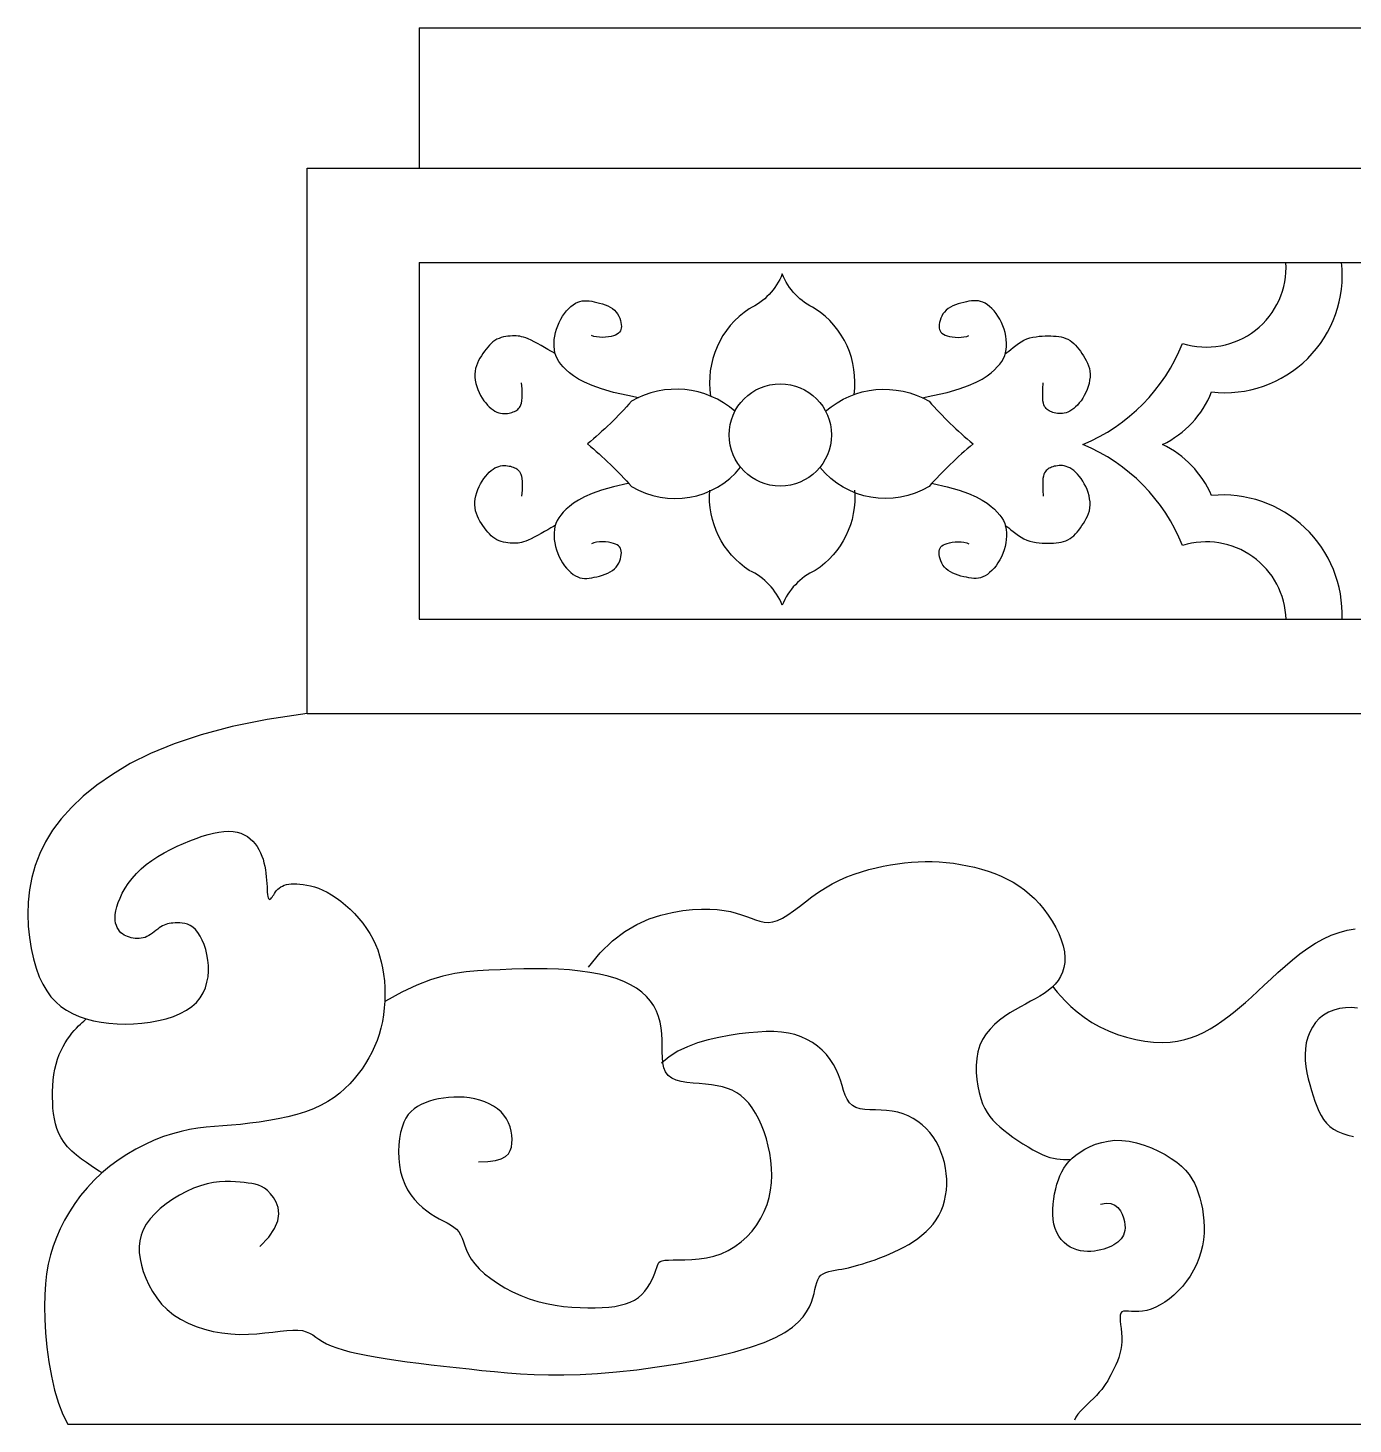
# Model space of a CAD drawing. Extents: x 1546 to 2300, y 2585 to 3453.
# Drawn here: x 1546 to 1722.9, y 2585 to 2771.3 of the extents above; entities that cross this region are included whole.
import ezdxf

# ---------------------------------------------------------------- set-up
doc = ezdxf.new("R2010")
doc.units = 0
doc.header["$LTSCALE"] = 100
doc.header["$MEASUREMENT"] = 0
doc.layers.add('4', color=4, linetype='CONTINUOUS')
doc.layers.add('7', color=7, linetype='CONTINUOUS')

msp = doc.modelspace()

# ---------------------------------------------------------------- linework, layer by layer
at = {"layer": '4'}
for p, q in [((1598.22, 2771.31), (2248.08, 2771.31)), ((1598.22, 2771.31), (1598.22, 2752.57)), ((1583.27, 2752.57), (2263.03, 2752.57)), ((1583.27, 2679.8), (1583.27, 2752.57)), ((1598.22, 2739.99), (2248.08, 2739.99)), ((1598.22, 2739.99), (1598.22, 2692.38)), ((1598.22, 2692.38), (2248.08, 2692.38)), ((1583.27, 2679.8), (2263.03, 2679.8)), ((1551.33, 2584.98), (2294.97, 2584.98))]:
    msp.add_line(p, q, dxfattribs=at)
for points in [[(1583.27, 2679.8), (1577.95, 2679.01), (1573.25, 2678.06), (1569.12, 2676.98), (1565.51, 2675.78), (1562.37, 2674.49), (1559.63, 2673.12), (1557.26, 2671.69), (1555.18, 2670.24), (1553.37, 2668.76), (1551.79, 2667.27), (1550.43, 2665.76), (1549.28, 2664.23), (1548.33, 2662.69), (1547.56, 2661.12), (1546.96, 2659.53), (1546.51, 2657.92), (1546.21, 2656.29), (1546.03, 2654.65), (1545.98, 2653.02), (1546.03, 2651.43), (1546.18, 2649.9), (1546.42, 2648.44), (1546.72, 2647.07), (1547.09, 2645.81), (1547.5, 2644.68), (1547.97, 2643.67), (1548.49, 2642.78), (1549.06, 2642), (1549.7, 2641.31), (1550.38, 2640.72), (1551.13, 2640.2), (1551.94, 2639.76), (1552.82, 2639.38), (1553.75, 2639.06), (1554.73, 2638.8), (1555.75, 2638.61), (1556.8, 2638.47), (1557.88, 2638.39), (1558.98, 2638.37), (1560.1, 2638.4), (1561.21, 2638.48), (1562.32, 2638.62), (1563.4, 2638.82), (1564.44, 2639.08), (1565.42, 2639.39), (1566.33, 2639.76), (1567.16, 2640.2), (1567.88, 2640.69), (1568.49, 2641.25), (1568.99, 2641.87), (1569.38, 2642.53), (1569.68, 2643.22), (1569.89, 2643.94), (1570.03, 2644.68), (1570.08, 2645.43), (1570.08, 2646.18), (1570.01, 2646.91), (1569.89, 2647.63), (1569.72, 2648.32), (1569.51, 2648.97), (1569.26, 2649.57), (1568.98, 2650.11), (1568.68, 2650.58), (1568.35, 2650.98), (1568.01, 2651.29), (1567.66, 2651.52), (1567.31, 2651.68), (1566.95, 2651.79), (1566.6, 2651.85), (1566.26, 2651.88), (1565.94, 2651.88), (1565.63, 2651.86), (1565.35, 2651.84), (1565.09, 2651.81), (1564.85, 2651.77), (1564.62, 2651.72), (1564.39, 2651.65), (1564.18, 2651.57), (1563.97, 2651.47), (1563.75, 2651.34), (1563.53, 2651.19), (1563.31, 2651.03), (1563.08, 2650.85), (1562.85, 2650.67), (1562.61, 2650.49), (1562.37, 2650.32), (1562.12, 2650.17), (1561.87, 2650.04), (1561.62, 2649.93), (1561.35, 2649.86), (1561.09, 2649.81), (1560.83, 2649.78), (1560.56, 2649.78), (1560.3, 2649.8), (1560.04, 2649.83), (1559.78, 2649.88), (1559.53, 2649.95), (1559.28, 2650.03), (1559.05, 2650.13), (1558.82, 2650.25), (1558.61, 2650.4), (1558.41, 2650.56), (1558.22, 2650.76), (1558.06, 2650.98), (1557.91, 2651.23), (1557.79, 2651.51), (1557.7, 2651.82), (1557.64, 2652.18), (1557.62, 2652.57), (1557.65, 2653), (1557.72, 2653.48), (1557.85, 2654), (1558.04, 2654.58), (1558.28, 2655.18), (1558.59, 2655.82), (1558.96, 2656.48), (1559.39, 2657.14), (1559.89, 2657.8), (1560.46, 2658.45), (1561.09, 2659.07), (1561.79, 2659.66), (1562.54, 2660.21), (1563.34, 2660.73), (1564.18, 2661.22), (1565.03, 2661.67), (1565.9, 2662.09), (1566.77, 2662.48), (1567.62, 2662.83), (1568.45, 2663.14), (1569.25, 2663.42), (1570.03, 2663.65), (1570.77, 2663.84), (1571.47, 2663.98), (1572.15, 2664.07), (1572.78, 2664.11), (1573.37, 2664.08), (1573.91, 2663.99), (1574.42, 2663.84), (1574.88, 2663.64), (1575.3, 2663.39), (1575.68, 2663.1), (1576.03, 2662.78), (1576.33, 2662.42), (1576.61, 2662.04), (1576.84, 2661.64), (1577.05, 2661.22), (1577.23, 2660.79), (1577.38, 2660.35), (1577.5, 2659.89), (1577.61, 2659.43), (1577.69, 2658.96), (1577.76, 2658.49), (1577.81, 2658.02), (1577.85, 2657.56), (1577.88, 2657.12), (1577.91, 2656.7), (1577.93, 2656.31), (1577.95, 2655.96), (1577.98, 2655.66), (1578.02, 2655.41), (1578.06, 2655.23), (1578.11, 2655.1), (1578.18, 2655.03), (1578.25, 2655.01), (1578.32, 2655.03), (1578.41, 2655.09), (1578.5, 2655.19), (1578.59, 2655.31), (1578.69, 2655.46), (1578.8, 2655.62), (1578.92, 2655.8), (1579.05, 2655.99), (1579.19, 2656.17), (1579.36, 2656.35), (1579.54, 2656.52), (1579.74, 2656.67), (1579.97, 2656.79), (1580.22, 2656.89), (1580.5, 2656.97), (1580.81, 2657.03), (1581.14, 2657.06), (1581.5, 2657.07), (1581.88, 2657.06), (1582.3, 2657.03), (1582.75, 2656.98), (1583.22, 2656.91), (1583.72, 2656.8), (1584.24, 2656.66), (1584.79, 2656.48), (1585.35, 2656.25), (1585.93, 2655.96), (1586.53, 2655.62), (1587.15, 2655.22), (1587.77, 2654.76), (1588.39, 2654.25), (1589, 2653.69), (1589.59, 2653.1), (1590.16, 2652.47), (1590.69, 2651.81), (1591.18, 2651.13), (1591.63, 2650.44), (1592.03, 2649.73), (1592.38, 2649), (1592.69, 2648.26), (1592.95, 2647.49), (1593.17, 2646.69), (1593.35, 2645.87), (1593.48, 2645.03), (1593.58, 2644.15), (1593.64, 2643.26), (1593.66, 2642.34), (1593.63, 2641.43), (1593.57, 2640.51), (1593.46, 2639.6), (1593.31, 2638.7), (1593.12, 2637.82), (1592.88, 2636.98), (1592.6, 2636.16), (1592.28, 2635.36), (1591.91, 2634.59), (1591.51, 2633.85), (1591.07, 2633.12), (1590.6, 2632.41), (1590.09, 2631.72), (1589.54, 2631.04), (1588.95, 2630.38), (1588.31, 2629.75), (1587.62, 2629.14), (1586.86, 2628.56), (1586.03, 2628.02), (1585.12, 2627.53), (1584.13, 2627.07), (1583.05, 2626.66), (1581.89, 2626.3), (1580.68, 2625.99), (1579.42, 2625.71), (1578.14, 2625.48), (1576.86, 2625.28), (1575.6, 2625.12), (1574.36, 2624.98), (1573.17, 2624.88), (1572.01, 2624.79), (1570.89, 2624.7), (1569.77, 2624.59), (1568.67, 2624.46), (1567.56, 2624.28), (1566.43, 2624.04), (1565.27, 2623.73), (1564.08, 2623.34), (1562.86, 2622.86), (1561.63, 2622.3), (1560.4, 2621.66), (1559.19, 2620.96), (1558.02, 2620.19), (1556.88, 2619.35), (1555.81, 2618.46), (1554.81, 2617.51), (1553.88, 2616.52), (1553.02, 2615.48), (1552.24, 2614.41), (1551.52, 2613.31), (1550.88, 2612.19), (1550.31, 2611.05), (1549.8, 2609.9), (1549.37, 2608.74), (1549, 2607.56), (1548.7, 2606.33), (1548.47, 2605.05), (1548.31, 2603.69), (1548.22, 2602.24), (1548.19, 2600.68), (1548.24, 2598.99), (1548.35, 2597.16), (1548.53, 2595.25), (1548.79, 2593.3), (1549.13, 2591.37), (1549.55, 2589.51), (1550.06, 2587.79), (1550.65, 2586.26), (1551.33, 2584.98)], [(1620.86, 2645.97), (1622.42, 2647.89), (1624.03, 2649.45), (1625.67, 2650.7), (1627.31, 2651.67), (1628.93, 2652.39), (1630.5, 2652.91), (1632.01, 2653.27), (1633.43, 2653.51), (1634.73, 2653.65), (1635.93, 2653.72), (1637.03, 2653.72), (1638.03, 2653.66), (1638.96, 2653.54), (1639.8, 2653.38), (1640.58, 2653.18), (1641.29, 2652.96), (1641.95, 2652.72), (1642.57, 2652.48), (1643.16, 2652.26), (1643.73, 2652.08), (1644.3, 2651.96), (1644.88, 2651.93), (1645.47, 2651.99), (1646.1, 2652.18), (1646.76, 2652.5), (1647.47, 2652.94), (1648.22, 2653.46), (1649.01, 2654.06), (1649.83, 2654.69), (1650.68, 2655.33), (1651.56, 2655.97), (1652.47, 2656.56), (1653.4, 2657.1), (1654.36, 2657.58), (1655.32, 2658), (1656.3, 2658.37), (1657.28, 2658.69), (1658.26, 2658.98), (1659.24, 2659.22), (1660.2, 2659.43), (1661.16, 2659.61), (1662.1, 2659.76), (1663.03, 2659.89), (1663.96, 2659.97), (1664.88, 2660.03), (1665.81, 2660.06), (1666.74, 2660.05), (1667.68, 2660.01), (1668.62, 2659.93), (1669.57, 2659.82), (1670.52, 2659.68), (1671.46, 2659.5), (1672.4, 2659.29), (1673.32, 2659.04), (1674.22, 2658.76), (1675.09, 2658.44), (1675.94, 2658.09), (1676.76, 2657.7), (1677.55, 2657.28), (1678.31, 2656.8), (1679.04, 2656.29), (1679.74, 2655.72), (1680.41, 2655.1), (1681.05, 2654.42), (1681.66, 2653.69), (1682.23, 2652.91), (1682.76, 2652.1), (1683.23, 2651.27), (1683.64, 2650.43), (1683.98, 2649.6), (1684.23, 2648.79), (1684.4, 2648), (1684.46, 2647.26), (1684.44, 2646.56), (1684.33, 2645.91), (1684.15, 2645.29), (1683.89, 2644.72), (1683.56, 2644.19), (1683.17, 2643.7), (1682.72, 2643.25), (1682.23, 2642.84), (1681.69, 2642.46), (1681.11, 2642.1), (1680.5, 2641.75), (1679.86, 2641.4), (1679.2, 2641.04), (1678.51, 2640.67), (1677.81, 2640.28), (1677.1, 2639.85), (1676.4, 2639.38), (1675.72, 2638.87), (1675.07, 2638.31), (1674.47, 2637.7), (1673.93, 2637.04), (1673.47, 2636.32), (1673.11, 2635.53), (1672.85, 2634.67), (1672.68, 2633.77), (1672.61, 2632.84), (1672.61, 2631.9), (1672.68, 2630.97), (1672.82, 2630.07), (1673, 2629.21), (1673.21, 2628.43), (1673.46, 2627.73), (1673.75, 2627.1), (1674.07, 2626.54), (1674.42, 2626.02), (1674.82, 2625.54), (1675.26, 2625.09), (1675.75, 2624.65), (1676.3, 2624.2), (1676.89, 2623.74), (1677.52, 2623.28), (1678.18, 2622.83), (1678.86, 2622.39), (1679.53, 2621.97), (1680.19, 2621.59), (1680.82, 2621.25), (1681.42, 2620.96), (1681.96, 2620.74), (1682.46, 2620.57), (1682.93, 2620.45), (1683.39, 2620.37), (1683.83, 2620.32), (1684.29, 2620.3), (1684.76, 2620.29), (1685.26, 2620.29)], [(1682.83, 2643.36), (1683.06, 2643.08), (1683.42, 2642.64), (1683.92, 2642.08), (1684.53, 2641.43), (1685.26, 2640.72), (1686.1, 2639.99), (1687.03, 2639.27), (1688.04, 2638.59), (1689.13, 2637.98), (1690.29, 2637.44), (1691.48, 2636.98), (1692.7, 2636.6), (1693.92, 2636.31), (1695.14, 2636.09), (1696.31, 2635.96), (1697.44, 2635.92), (1698.51, 2635.96), (1699.51, 2636.09), (1700.46, 2636.29), (1701.36, 2636.56), (1702.22, 2636.89), (1703.06, 2637.28), (1703.86, 2637.73), (1704.65, 2638.22), (1705.43, 2638.74), (1706.21, 2639.31), (1706.98, 2639.92), (1707.77, 2640.56), (1708.56, 2641.25), (1709.38, 2641.97), (1710.21, 2642.74), (1711.08, 2643.54), (1711.98, 2644.38), (1712.91, 2645.24), (1713.86, 2646.1), (1714.85, 2646.94), (1715.85, 2647.74), (1716.88, 2648.49), (1717.92, 2649.17), (1718.97, 2649.75), (1720.03, 2650.22), (1721.1, 2650.6), (1722.16, 2650.88), (1723.23, 2651.09)], [(1606.13, 2619.97), (1607.4, 2620.02), (1608.4, 2620.17), (1609.17, 2620.39), (1609.74, 2620.69), (1610.14, 2621.06), (1610.4, 2621.48), (1610.55, 2621.95), (1610.62, 2622.45), (1610.63, 2622.98), (1610.6, 2623.53), (1610.51, 2624.09), (1610.36, 2624.64), (1610.15, 2625.18), (1609.89, 2625.71), (1609.55, 2626.2), (1609.16, 2626.65), (1608.69, 2627.06), (1608.17, 2627.42), (1607.59, 2627.73), (1606.98, 2627.99), (1606.32, 2628.21), (1605.64, 2628.38), (1604.95, 2628.5), (1604.25, 2628.59), (1603.54, 2628.62), (1602.84, 2628.62), (1602.15, 2628.57), (1601.48, 2628.49), (1600.82, 2628.38), (1600.19, 2628.23), (1599.59, 2628.06), (1599.02, 2627.85), (1598.49, 2627.63), (1598, 2627.36), (1597.55, 2627.06), (1597.15, 2626.71), (1596.78, 2626.29), (1596.46, 2625.81), (1596.18, 2625.26), (1595.94, 2624.62), (1595.75, 2623.89), (1595.6, 2623.09), (1595.51, 2622.23), (1595.47, 2621.34), (1595.5, 2620.43), (1595.59, 2619.52), (1595.75, 2618.63), (1595.99, 2617.78), (1596.3, 2616.99), (1596.68, 2616.25), (1597.12, 2615.58), (1597.6, 2614.96), (1598.12, 2614.39), (1598.67, 2613.88), (1599.24, 2613.43), (1599.8, 2613.03), (1600.37, 2612.68), (1600.92, 2612.38), (1601.45, 2612.1), (1601.95, 2611.83), (1602.42, 2611.56), (1602.84, 2611.28), (1603.21, 2610.98), (1603.51, 2610.63), (1603.76, 2610.23), (1603.96, 2609.78), (1604.14, 2609.29), (1604.33, 2608.76), (1604.55, 2608.2), (1604.83, 2607.61), (1605.19, 2606.99), (1605.66, 2606.35), (1606.25, 2605.7), (1606.96, 2605.04), (1607.78, 2604.4), (1608.68, 2603.77), (1609.66, 2603.18), (1610.7, 2602.63), (1611.79, 2602.13), (1612.92, 2601.7), (1614.06, 2601.35), (1615.22, 2601.07), (1616.37, 2600.85), (1617.51, 2600.69), (1618.63, 2600.59), (1619.72, 2600.52), (1620.76, 2600.5), (1621.75, 2600.5), (1622.68, 2600.54), (1623.54, 2600.6), (1624.35, 2600.69), (1625.09, 2600.83), (1625.78, 2601.01), (1626.41, 2601.24), (1626.98, 2601.52), (1627.5, 2601.86), (1627.96, 2602.26), (1628.37, 2602.71), (1628.73, 2603.19), (1629.04, 2603.69), (1629.31, 2604.18), (1629.53, 2604.66), (1629.71, 2605.11), (1629.85, 2605.51), (1629.95, 2605.86), (1630.04, 2606.14), (1630.13, 2606.37), (1630.25, 2606.55), (1630.43, 2606.68), (1630.69, 2606.78), (1631.04, 2606.84), (1631.52, 2606.87), (1632.14, 2606.88), (1632.88, 2606.88), (1633.72, 2606.9), (1634.63, 2606.94), (1635.6, 2607.02), (1636.6, 2607.17), (1637.59, 2607.39), (1638.57, 2607.71), (1639.51, 2608.13), (1640.4, 2608.66), (1641.23, 2609.28), (1642, 2609.98), (1642.69, 2610.74), (1643.32, 2611.57), (1643.86, 2612.44), (1644.32, 2613.34), (1644.69, 2614.28), (1644.96, 2615.23), (1645.16, 2616.19), (1645.27, 2617.17), (1645.32, 2618.16), (1645.29, 2619.15), (1645.2, 2620.14), (1645.05, 2621.12), (1644.85, 2622.09), (1644.6, 2623.05), (1644.3, 2623.97), (1643.95, 2624.85), (1643.57, 2625.69), (1643.16, 2626.46), (1642.71, 2627.17), (1642.23, 2627.8), (1641.73, 2628.35), (1641.2, 2628.81), (1640.64, 2629.2), (1640.04, 2629.52), (1639.41, 2629.78), (1638.74, 2629.98), (1638.03, 2630.14), (1637.27, 2630.26), (1636.46, 2630.34), (1635.63, 2630.41), (1634.8, 2630.48), (1633.99, 2630.57), (1633.23, 2630.7), (1632.54, 2630.89), (1631.95, 2631.15), (1631.47, 2631.51), (1631.12, 2631.97), (1630.9, 2632.53), (1630.76, 2633.18), (1630.7, 2633.88), (1630.68, 2634.64), (1630.67, 2635.43), (1630.67, 2636.23), (1630.63, 2637.04), (1630.54, 2637.84), (1630.4, 2638.61), (1630.19, 2639.36), (1629.91, 2640.09), (1629.55, 2640.78), (1629.11, 2641.44), (1628.58, 2642.05), (1627.97, 2642.63), (1627.25, 2643.15), (1626.44, 2643.62), (1625.54, 2644.05), (1624.54, 2644.43), (1623.46, 2644.75), (1622.29, 2645.03), (1621.04, 2645.26), (1619.71, 2645.44), (1618.3, 2645.58), (1616.83, 2645.67), (1615.31, 2645.72), (1613.76, 2645.73), (1612.19, 2645.72), (1610.61, 2645.68), (1609.05, 2645.62), (1607.51, 2645.55), (1606.01, 2645.46), (1604.51, 2645.32), (1602.99, 2645.1), (1601.4, 2644.76), (1599.72, 2644.26), (1597.9, 2643.56), (1595.92, 2642.63), (1593.74, 2641.43)], [(1723.54, 2640.5), (1722.74, 2640.56), (1721.94, 2640.53), (1721.14, 2640.42), (1720.37, 2640.22), (1719.65, 2639.94), (1719, 2639.56), (1718.42, 2639.1), (1717.92, 2638.56), (1717.5, 2637.96), (1717.15, 2637.3), (1716.88, 2636.6), (1716.68, 2635.85), (1716.57, 2635.08), (1716.52, 2634.29), (1716.55, 2633.49), (1716.64, 2632.68), (1716.77, 2631.87), (1716.95, 2631.06), (1717.15, 2630.28), (1717.38, 2629.51), (1717.61, 2628.77), (1717.85, 2628.06), (1718.09, 2627.39), (1718.36, 2626.76), (1718.66, 2626.18), (1718.99, 2625.64), (1719.37, 2625.15), (1719.82, 2624.71), (1720.33, 2624.33), (1720.91, 2624.01), (1721.56, 2623.74), (1722.25, 2623.52), (1722.98, 2623.34)], [(1555.88, 2618.52), (1555.5, 2618.75), (1555, 2619.06), (1554.42, 2619.44), (1553.79, 2619.87), (1553.13, 2620.35), (1552.47, 2620.86), (1551.85, 2621.41), (1551.29, 2621.98), (1550.82, 2622.57), (1550.42, 2623.16), (1550.1, 2623.78), (1549.85, 2624.41), (1549.66, 2625.05), (1549.51, 2625.72), (1549.4, 2626.41), (1549.33, 2627.12), (1549.29, 2627.86), (1549.27, 2628.61), (1549.27, 2629.37), (1549.31, 2630.13), (1549.37, 2630.88), (1549.46, 2631.62), (1549.59, 2632.34), (1549.75, 2633.02), (1549.94, 2633.67), (1550.17, 2634.28), (1550.41, 2634.85), (1550.68, 2635.38), (1550.96, 2635.87), (1551.26, 2636.33), (1551.56, 2636.76), (1551.86, 2637.15), (1552.16, 2637.5), (1552.45, 2637.82), (1552.73, 2638.11), (1552.99, 2638.36), (1553.23, 2638.59), (1553.44, 2638.77), (1553.63, 2638.93), (1553.78, 2639.05)], [(1576.97, 2608.7), (1578.16, 2609.94), (1578.93, 2611.08), (1579.36, 2612.11), (1579.5, 2613.04), (1579.41, 2613.87), (1579.15, 2614.59), (1578.79, 2615.21), (1578.38, 2615.72), (1577.98, 2616.13), (1577.58, 2616.45), (1577.18, 2616.69), (1576.77, 2616.86), (1576.34, 2616.99), (1575.89, 2617.08), (1575.41, 2617.15), (1574.88, 2617.21), (1574.31, 2617.27), (1573.69, 2617.32), (1573.02, 2617.35), (1572.31, 2617.35), (1571.55, 2617.31), (1570.75, 2617.21), (1569.91, 2617.04), (1569.03, 2616.79), (1568.11, 2616.45), (1567.18, 2616.03), (1566.24, 2615.54), (1565.33, 2614.98), (1564.45, 2614.38), (1563.64, 2613.73), (1562.92, 2613.05), (1562.29, 2612.35), (1561.78, 2611.64), (1561.39, 2610.92), (1561.11, 2610.18), (1560.93, 2609.43), (1560.85, 2608.66), (1560.86, 2607.86), (1560.96, 2607.04), (1561.14, 2606.19), (1561.39, 2605.32), (1561.72, 2604.43), (1562.13, 2603.54), (1562.62, 2602.66), (1563.19, 2601.81), (1563.84, 2601), (1564.59, 2600.25), (1565.42, 2599.56), (1566.35, 2598.96), (1567.36, 2598.44), (1568.43, 2598), (1569.55, 2597.63), (1570.7, 2597.35), (1571.88, 2597.14), (1573.07, 2597.01), (1574.25, 2596.95), (1575.42, 2596.97), (1576.55, 2597.04), (1577.64, 2597.14), (1578.68, 2597.26), (1579.65, 2597.38), (1580.54, 2597.48), (1581.34, 2597.53), (1582.04, 2597.53), (1582.63, 2597.45), (1583.14, 2597.31), (1583.59, 2597.11), (1584.01, 2596.87), (1584.41, 2596.6), (1584.84, 2596.3), (1585.31, 2596), (1585.85, 2595.7), (1586.49, 2595.42), (1587.23, 2595.14), (1588.06, 2594.88), (1588.99, 2594.63), (1590.02, 2594.39), (1591.14, 2594.16), (1592.37, 2593.94), (1593.69, 2593.72), (1595.11, 2593.51), (1596.61, 2593.3), (1598.18, 2593.09), (1599.81, 2592.9), (1601.48, 2592.7), (1603.18, 2592.51), (1604.89, 2592.33), (1606.6, 2592.15), (1608.3, 2591.98), (1610.01, 2591.82), (1611.77, 2591.69), (1613.59, 2591.59), (1615.5, 2591.54), (1617.53, 2591.54), (1619.71, 2591.6), (1622.06, 2591.73), (1624.6, 2591.95), (1627.28, 2592.24), (1630.02, 2592.61), (1632.77, 2593.03), (1635.45, 2593.52), (1638.01, 2594.05), (1640.38, 2594.62), (1642.49, 2595.23), (1644.29, 2595.87), (1645.8, 2596.53), (1647.05, 2597.21), (1648.06, 2597.9), (1648.86, 2598.59), (1649.49, 2599.28), (1649.97, 2599.95), (1650.33, 2600.61), (1650.6, 2601.24), (1650.8, 2601.84), (1650.96, 2602.41), (1651.08, 2602.94), (1651.19, 2603.43), (1651.31, 2603.87), (1651.45, 2604.25), (1651.64, 2604.58), (1651.88, 2604.84), (1652.18, 2605.05), (1652.53, 2605.21), (1652.92, 2605.34), (1653.33, 2605.44), (1653.77, 2605.52), (1654.21, 2605.6), (1654.67, 2605.67), (1655.11, 2605.75), (1655.56, 2605.85), (1656.02, 2605.96), (1656.48, 2606.08), (1656.96, 2606.21), (1657.46, 2606.36), (1657.98, 2606.53), (1658.53, 2606.72), (1659.12, 2606.92), (1659.73, 2607.15), (1660.36, 2607.39), (1661.01, 2607.66), (1661.66, 2607.95), (1662.32, 2608.26), (1662.96, 2608.6), (1663.6, 2608.96), (1664.22, 2609.34), (1664.81, 2609.75), (1665.37, 2610.19), (1665.91, 2610.66), (1666.4, 2611.15), (1666.85, 2611.68), (1667.26, 2612.23), (1667.62, 2612.82), (1667.93, 2613.45), (1668.18, 2614.1), (1668.38, 2614.78), (1668.53, 2615.48), (1668.63, 2616.19), (1668.67, 2616.93), (1668.67, 2617.66), (1668.62, 2618.41), (1668.51, 2619.15), (1668.36, 2619.89), (1668.16, 2620.61), (1667.91, 2621.32), (1667.61, 2622.01), (1667.26, 2622.67), (1666.87, 2623.3), (1666.42, 2623.89), (1665.93, 2624.43), (1665.39, 2624.93), (1664.81, 2625.38), (1664.19, 2625.77), (1663.53, 2626.11), (1662.85, 2626.39), (1662.14, 2626.61), (1661.41, 2626.76), (1660.65, 2626.85), (1659.9, 2626.89), (1659.15, 2626.91), (1658.43, 2626.93), (1657.74, 2626.97), (1657.11, 2627.07), (1656.55, 2627.23), (1656.08, 2627.49), (1655.69, 2627.86), (1655.38, 2628.33), (1655.13, 2628.88), (1654.91, 2629.5), (1654.7, 2630.17), (1654.48, 2630.87), (1654.23, 2631.58), (1653.93, 2632.29), (1653.56, 2632.98), (1653.13, 2633.65), (1652.62, 2634.28), (1652.05, 2634.87), (1651.43, 2635.42), (1650.75, 2635.9), (1650.01, 2636.32), (1649.23, 2636.68), (1648.41, 2636.95), (1647.53, 2637.15), (1646.6, 2637.28), (1645.61, 2637.35), (1644.56, 2637.35), (1643.44, 2637.3), (1642.25, 2637.19), (1640.98, 2637.04), (1639.63, 2636.84), (1638.23, 2636.58), (1636.81, 2636.26), (1635.41, 2635.85), (1634.05, 2635.34), (1632.77, 2634.73), (1631.6, 2633.99), (1630.58, 2633.13)], [(1689.2, 2614.34), (1689.96, 2614.47), (1690.6, 2614.41), (1691.12, 2614.2), (1691.54, 2613.87), (1691.87, 2613.45), (1692.12, 2612.98), (1692.3, 2612.49), (1692.42, 2612.01), (1692.48, 2611.58), (1692.49, 2611.18), (1692.46, 2610.82), (1692.39, 2610.5), (1692.28, 2610.21), (1692.14, 2609.95), (1691.96, 2609.7), (1691.76, 2609.48), (1691.53, 2609.27), (1691.28, 2609.08), (1691.01, 2608.9), (1690.7, 2608.74), (1690.38, 2608.59), (1690.03, 2608.45), (1689.65, 2608.33), (1689.25, 2608.23), (1688.83, 2608.14), (1688.39, 2608.07), (1687.93, 2608.03), (1687.46, 2608.01), (1686.99, 2608.04), (1686.52, 2608.1), (1686.05, 2608.22), (1685.6, 2608.39), (1685.15, 2608.61), (1684.73, 2608.89), (1684.34, 2609.23), (1683.98, 2609.62), (1683.65, 2610.06), (1683.38, 2610.55), (1683.15, 2611.09), (1682.98, 2611.67), (1682.88, 2612.3), (1682.83, 2612.96), (1682.83, 2613.64), (1682.88, 2614.34), (1682.97, 2615.03), (1683.09, 2615.71), (1683.23, 2616.37), (1683.4, 2617), (1683.59, 2617.58), (1683.79, 2618.13), (1684.03, 2618.64), (1684.3, 2619.12), (1684.62, 2619.58), (1684.99, 2620.02), (1685.42, 2620.45), (1685.91, 2620.86), (1686.48, 2621.27), (1687.11, 2621.65), (1687.81, 2622.01), (1688.56, 2622.32), (1689.37, 2622.57), (1690.23, 2622.75), (1691.13, 2622.85), (1692.08, 2622.84), (1693.05, 2622.73), (1694.04, 2622.52), (1695.03, 2622.22), (1696.01, 2621.85), (1696.95, 2621.42), (1697.84, 2620.95), (1698.66, 2620.44), (1699.39, 2619.92), (1700.03, 2619.39), (1700.57, 2618.85), (1701.03, 2618.29), (1701.42, 2617.72), (1701.75, 2617.13), (1702.03, 2616.51), (1702.27, 2615.86), (1702.47, 2615.17), (1702.66, 2614.45), (1702.82, 2613.69), (1702.94, 2612.91), (1703.03, 2612.1), (1703.07, 2611.27), (1703.05, 2610.44), (1702.98, 2609.59), (1702.84, 2608.75), (1702.63, 2607.91), (1702.35, 2607.09), (1702.01, 2606.28), (1701.61, 2605.5), (1701.17, 2604.74), (1700.68, 2604.03), (1700.15, 2603.36), (1699.6, 2602.75), (1699.02, 2602.19), (1698.42, 2601.69), (1697.81, 2601.26), (1697.2, 2600.88), (1696.59, 2600.57), (1695.99, 2600.33), (1695.41, 2600.15), (1694.84, 2600.03), (1694.31, 2599.99), (1693.81, 2599.99), (1693.36, 2600.01), (1692.95, 2600.04), (1692.6, 2600.05), (1692.3, 2600.03), (1692.07, 2599.94), (1691.92, 2599.77), (1691.84, 2599.51), (1691.82, 2599.16), (1691.84, 2598.73), (1691.9, 2598.25), (1691.97, 2597.72), (1692.03, 2597.16), (1692.07, 2596.59), (1692.08, 2596.02), (1692.03, 2595.45), (1691.94, 2594.91), (1691.81, 2594.38), (1691.64, 2593.87), (1691.46, 2593.37), (1691.25, 2592.9), (1691.04, 2592.44), (1690.82, 2592), (1690.61, 2591.57), (1690.39, 2591.17), (1690.17, 2590.77), (1689.93, 2590.38), (1689.66, 2590), (1689.37, 2589.61), (1689.05, 2589.22), (1688.68, 2588.81), (1688.27, 2588.39), (1687.83, 2587.97), (1687.38, 2587.54), (1686.94, 2587.11), (1686.54, 2586.69), (1686.2, 2586.28), (1685.93, 2585.89), (1685.75, 2585.52)]]:
    msp.add_lwpolyline(points, dxfattribs=at)
at = {"layer": '7'}
for points in [[(1713.99, 2692.38, 0.497648), (1700.18, 2702.23, 0.201555), (1686.85, 2715.72, 0.201555), (1700.18, 2729.2, 0.525301), (1713.97, 2739.99, 0.525301)], [(1721.47, 2692.38, 0.454129), (1704.05, 2708.91, 0.177915), (1697.5, 2715.72, 0.188958), (1704.05, 2722.73, 0.48036), (1721.41, 2739.99, 0.48036)], [(1656.3, 2722.39, 0.290668), (1651.11, 2733.84, -0.193451), (1646.71, 2738.48, -0.193451), (1642.31, 2733.84, 0.29564), (1637.15, 2722.17)], [(1640.4, 2720.15, 0.321878), (1626.58, 2721.48, -0.037372), (1620.72, 2715.79, -0.037372), (1626.58, 2710.11, 0.374865), (1641.16, 2712.68, 0.339339)], [(1652.51, 2720.15, -0.321878), (1666.32, 2721.48, 0.037372), (1672.19, 2715.79, 0.037372), (1666.32, 2710.11, -0.374865), (1651.75, 2712.68, -0.339339)], [(1656.38, 2709.63, -0.273912), (1651.11, 2698.9, 0.193451), (1646.71, 2694.26, 0.193451), (1642.31, 2698.9, -0.273912), (1637.03, 2709.63)]]:
    msp.add_lwpolyline(points, format="xyb", dxfattribs=at)
for points in [[(1627.5, 2721.96), (1626.09, 2722.23), (1624.16, 2722.67), (1622.59, 2723.12), (1621.31, 2723.57), (1620.3, 2724.01), (1619.49, 2724.45), (1618.85, 2724.87), (1618.32, 2725.28), (1617.86, 2725.67), (1617.47, 2726.06), (1617.14, 2726.43), (1616.87, 2726.81), (1616.65, 2727.18), (1616.48, 2727.57), (1616.36, 2727.96), (1616.28, 2728.37), (1616.24, 2728.8), (1616.24, 2729.25), (1616.27, 2729.71), (1616.34, 2730.17), (1616.44, 2730.64), (1616.57, 2731.1), (1616.73, 2731.55), (1616.92, 2732), (1617.14, 2732.42), (1617.38, 2732.82), (1617.64, 2733.2), (1617.92, 2733.54), (1618.21, 2733.86), (1618.5, 2734.13), (1618.8, 2734.37), (1619.1, 2734.56), (1619.4, 2734.7), (1619.7, 2734.81), (1620, 2734.87), (1620.31, 2734.9), (1620.62, 2734.89), (1620.94, 2734.87), (1621.27, 2734.82), (1621.61, 2734.75), (1621.96, 2734.67), (1622.33, 2734.58), (1622.69, 2734.47), (1623.05, 2734.35), (1623.4, 2734.2), (1623.73, 2734.04), (1624.03, 2733.85), (1624.3, 2733.63), (1624.54, 2733.39), (1624.73, 2733.13), (1624.89, 2732.85), (1625.02, 2732.57), (1625.12, 2732.28), (1625.18, 2732), (1625.22, 2731.73), (1625.23, 2731.48), (1625.22, 2731.25), (1625.18, 2731.05), (1625.11, 2730.86), (1625, 2730.7), (1624.86, 2730.55), (1624.68, 2730.43), (1624.45, 2730.31), (1624.17, 2730.22), (1623.85, 2730.13), (1623.49, 2730.07), (1623.1, 2730.02), (1622.7, 2730.01), (1622.31, 2730.02), (1621.92, 2730.06), (1621.57, 2730.14), (1621.25, 2730.26)], [(1665.41, 2721.96), (1666.81, 2722.23), (1668.74, 2722.67), (1670.32, 2723.12), (1671.59, 2723.57), (1672.61, 2724.01), (1673.41, 2724.45), (1674.06, 2724.87), (1674.59, 2725.28), (1675.04, 2725.67), (1675.43, 2726.06), (1675.76, 2726.43), (1676.03, 2726.81), (1676.25, 2727.18), (1676.42, 2727.57), (1676.54, 2727.96), (1676.62, 2728.37), (1676.66, 2728.8), (1676.67, 2729.25), (1676.63, 2729.71), (1676.57, 2730.17), (1676.47, 2730.64), (1676.33, 2731.1), (1676.17, 2731.55), (1675.98, 2732), (1675.76, 2732.42), (1675.52, 2732.82), (1675.26, 2733.2), (1674.99, 2733.54), (1674.7, 2733.86), (1674.4, 2734.13), (1674.1, 2734.37), (1673.8, 2734.56), (1673.5, 2734.7), (1673.2, 2734.81), (1672.9, 2734.87), (1672.6, 2734.9), (1672.29, 2734.89), (1671.97, 2734.87), (1671.64, 2734.82), (1671.3, 2734.75), (1670.94, 2734.67), (1670.58, 2734.58), (1670.21, 2734.47), (1669.85, 2734.35), (1669.5, 2734.2), (1669.18, 2734.04), (1668.87, 2733.85), (1668.6, 2733.63), (1668.37, 2733.39), (1668.17, 2733.13), (1668.01, 2732.85), (1667.88, 2732.57), (1667.79, 2732.28), (1667.72, 2732), (1667.68, 2731.73), (1667.67, 2731.48), (1667.68, 2731.25), (1667.72, 2731.05), (1667.79, 2730.86), (1667.9, 2730.7), (1668.04, 2730.55), (1668.23, 2730.43), (1668.45, 2730.31), (1668.73, 2730.22), (1669.05, 2730.13), (1669.42, 2730.07), (1669.8, 2730.02), (1670.2, 2730.01), (1670.6, 2730.02), (1670.98, 2730.06), (1671.34, 2730.14), (1671.65, 2730.26)], [(1616.4, 2727.83), (1616.15, 2727.98), (1615.82, 2728.17), (1615.42, 2728.4), (1614.98, 2728.65), (1614.51, 2728.91), (1614.04, 2729.17), (1613.59, 2729.41), (1613.17, 2729.62), (1612.8, 2729.8), (1612.47, 2729.93), (1612.18, 2730.03), (1611.91, 2730.1), (1611.67, 2730.15), (1611.43, 2730.18), (1611.19, 2730.2), (1610.94, 2730.2), (1610.67, 2730.2), (1610.38, 2730.18), (1610.09, 2730.16), (1609.79, 2730.12), (1609.49, 2730.06), (1609.19, 2729.98), (1608.89, 2729.88), (1608.61, 2729.75), (1608.34, 2729.59), (1608.08, 2729.41), (1607.84, 2729.2), (1607.61, 2728.96), (1607.38, 2728.71), (1607.16, 2728.44), (1606.95, 2728.16), (1606.75, 2727.86), (1606.55, 2727.55), (1606.35, 2727.24), (1606.17, 2726.91), (1606.01, 2726.58), (1605.87, 2726.23), (1605.76, 2725.87), (1605.69, 2725.49), (1605.66, 2725.1), (1605.67, 2724.7), (1605.72, 2724.29), (1605.8, 2723.87), (1605.93, 2723.45), (1606.07, 2723.04), (1606.25, 2722.64), (1606.44, 2722.26), (1606.65, 2721.9), (1606.87, 2721.56), (1607.11, 2721.26), (1607.35, 2720.98), (1607.59, 2720.73), (1607.85, 2720.51), (1608.1, 2720.32), (1608.35, 2720.16), (1608.61, 2720.04), (1608.86, 2719.95), (1609.11, 2719.88), (1609.35, 2719.85), (1609.58, 2719.83), (1609.81, 2719.84), (1610.03, 2719.86), (1610.24, 2719.9), (1610.44, 2719.94), (1610.62, 2719.99), (1610.8, 2720.05), (1610.96, 2720.12), (1611.12, 2720.2), (1611.26, 2720.29), (1611.39, 2720.39), (1611.51, 2720.51), (1611.62, 2720.65), (1611.73, 2720.8), (1611.82, 2721), (1611.89, 2721.24), (1611.95, 2721.56), (1611.98, 2721.97), (1611.99, 2722.49), (1611.97, 2723.13), (1611.91, 2723.92)], [(1676.5, 2727.83), (1676.72, 2727.98), (1676.97, 2728.17), (1677.25, 2728.4), (1677.56, 2728.65), (1677.89, 2728.91), (1678.24, 2729.17), (1678.61, 2729.41), (1678.99, 2729.62), (1679.38, 2729.8), (1679.79, 2729.93), (1680.19, 2730.03), (1680.6, 2730.1), (1681.01, 2730.15), (1681.42, 2730.18), (1681.82, 2730.2), (1682.21, 2730.2), (1682.59, 2730.2), (1682.95, 2730.18), (1683.31, 2730.16), (1683.65, 2730.12), (1683.98, 2730.06), (1684.29, 2729.98), (1684.59, 2729.88), (1684.87, 2729.75), (1685.14, 2729.59), (1685.4, 2729.41), (1685.64, 2729.2), (1685.87, 2728.96), (1686.1, 2728.71), (1686.32, 2728.44), (1686.53, 2728.16), (1686.73, 2727.86), (1686.94, 2727.55), (1687.13, 2727.24), (1687.31, 2726.91), (1687.47, 2726.58), (1687.61, 2726.23), (1687.72, 2725.87), (1687.79, 2725.49), (1687.82, 2725.1), (1687.81, 2724.7), (1687.76, 2724.29), (1687.68, 2723.87), (1687.56, 2723.45), (1687.41, 2723.04), (1687.23, 2722.64), (1687.04, 2722.26), (1686.83, 2721.9), (1686.61, 2721.56), (1686.37, 2721.26), (1686.13, 2720.98), (1685.89, 2720.73), (1685.64, 2720.51), (1685.38, 2720.32), (1685.13, 2720.16), (1684.87, 2720.04), (1684.62, 2719.95), (1684.37, 2719.88), (1684.13, 2719.85), (1683.9, 2719.83), (1683.67, 2719.84), (1683.45, 2719.86), (1683.24, 2719.9), (1683.04, 2719.94), (1682.86, 2719.99), (1682.68, 2720.05), (1682.52, 2720.12), (1682.36, 2720.2), (1682.22, 2720.29), (1682.09, 2720.39), (1681.97, 2720.51), (1681.86, 2720.65), (1681.75, 2720.8), (1681.66, 2721), (1681.59, 2721.24), (1681.53, 2721.56), (1681.5, 2721.97), (1681.49, 2722.49), (1681.51, 2723.13), (1681.57, 2723.92)], [(1616.4, 2704.91), (1616.15, 2704.76), (1615.82, 2704.57), (1615.42, 2704.34), (1614.98, 2704.08), (1614.51, 2703.82), (1614.04, 2703.57), (1613.59, 2703.33), (1613.17, 2703.12), (1612.8, 2702.94), (1612.47, 2702.81), (1612.18, 2702.71), (1611.91, 2702.63), (1611.67, 2702.59), (1611.43, 2702.56), (1611.19, 2702.54), (1610.94, 2702.54), (1610.67, 2702.54), (1610.38, 2702.55), (1610.09, 2702.58), (1609.79, 2702.62), (1609.49, 2702.68), (1609.19, 2702.76), (1608.89, 2702.86), (1608.61, 2702.99), (1608.34, 2703.15), (1608.08, 2703.33), (1607.84, 2703.54), (1607.61, 2703.78), (1607.38, 2704.03), (1607.16, 2704.3), (1606.95, 2704.58), (1606.75, 2704.88), (1606.55, 2705.18), (1606.35, 2705.5), (1606.17, 2705.82), (1606.01, 2706.16), (1605.87, 2706.51), (1605.76, 2706.87), (1605.69, 2707.25), (1605.66, 2707.64), (1605.67, 2708.04), (1605.72, 2708.45), (1605.8, 2708.87), (1605.93, 2709.29), (1606.07, 2709.7), (1606.25, 2710.1), (1606.44, 2710.48), (1606.65, 2710.84), (1606.87, 2711.18), (1607.11, 2711.48), (1607.35, 2711.76), (1607.59, 2712.01), (1607.85, 2712.23), (1608.1, 2712.42), (1608.35, 2712.58), (1608.61, 2712.7), (1608.86, 2712.79), (1609.11, 2712.86), (1609.35, 2712.89), (1609.58, 2712.9), (1609.81, 2712.9), (1610.03, 2712.88), (1610.24, 2712.84), (1610.44, 2712.8), (1610.62, 2712.75), (1610.8, 2712.69), (1610.96, 2712.62), (1611.12, 2712.54), (1611.26, 2712.45), (1611.39, 2712.35), (1611.51, 2712.23), (1611.62, 2712.09), (1611.73, 2711.94), (1611.82, 2711.74), (1611.89, 2711.5), (1611.95, 2711.18), (1611.98, 2710.77), (1611.99, 2710.25), (1611.97, 2709.61), (1611.91, 2708.82)], [(1676.5, 2704.91), (1676.72, 2704.76), (1676.97, 2704.57), (1677.25, 2704.34), (1677.56, 2704.08), (1677.89, 2703.82), (1678.24, 2703.57), (1678.61, 2703.33), (1678.99, 2703.12), (1679.38, 2702.94), (1679.79, 2702.81), (1680.19, 2702.71), (1680.6, 2702.63), (1681.01, 2702.59), (1681.42, 2702.56), (1681.82, 2702.54), (1682.21, 2702.54), (1682.59, 2702.54), (1682.95, 2702.55), (1683.31, 2702.58), (1683.65, 2702.62), (1683.98, 2702.68), (1684.29, 2702.76), (1684.59, 2702.86), (1684.87, 2702.99), (1685.14, 2703.15), (1685.4, 2703.33), (1685.64, 2703.54), (1685.87, 2703.78), (1686.1, 2704.03), (1686.32, 2704.3), (1686.53, 2704.58), (1686.73, 2704.88), (1686.94, 2705.18), (1687.13, 2705.5), (1687.31, 2705.82), (1687.47, 2706.16), (1687.61, 2706.51), (1687.72, 2706.87), (1687.79, 2707.25), (1687.82, 2707.64), (1687.81, 2708.04), (1687.76, 2708.45), (1687.68, 2708.87), (1687.56, 2709.29), (1687.41, 2709.7), (1687.23, 2710.1), (1687.04, 2710.48), (1686.83, 2710.84), (1686.61, 2711.18), (1686.37, 2711.48), (1686.13, 2711.76), (1685.89, 2712.01), (1685.64, 2712.23), (1685.38, 2712.42), (1685.13, 2712.58), (1684.87, 2712.7), (1684.62, 2712.79), (1684.37, 2712.86), (1684.13, 2712.89), (1683.9, 2712.9), (1683.67, 2712.9), (1683.45, 2712.88), (1683.24, 2712.84), (1683.04, 2712.8), (1682.86, 2712.75), (1682.68, 2712.69), (1682.52, 2712.62), (1682.36, 2712.54), (1682.22, 2712.45), (1682.09, 2712.35), (1681.97, 2712.23), (1681.86, 2712.09), (1681.75, 2711.94), (1681.66, 2711.74), (1681.59, 2711.5), (1681.53, 2711.18), (1681.5, 2710.77), (1681.49, 2710.25), (1681.51, 2709.61), (1681.57, 2708.82)], [(1626.2, 2710.53), (1626.09, 2710.51), (1624.16, 2710.07), (1622.59, 2709.62), (1621.31, 2709.17), (1620.3, 2708.73), (1619.49, 2708.29), (1618.85, 2707.87), (1618.32, 2707.46), (1617.86, 2707.06), (1617.47, 2706.68), (1617.14, 2706.3), (1616.87, 2705.93), (1616.65, 2705.55), (1616.48, 2705.17), (1616.36, 2704.78), (1616.28, 2704.37), (1616.24, 2703.94), (1616.24, 2703.49), (1616.27, 2703.03), (1616.34, 2702.57), (1616.44, 2702.1), (1616.57, 2701.64), (1616.73, 2701.18), (1616.92, 2700.74), (1617.14, 2700.32), (1617.38, 2699.92), (1617.64, 2699.54), (1617.92, 2699.2), (1618.21, 2698.88), (1618.5, 2698.61), (1618.8, 2698.37), (1619.1, 2698.18), (1619.4, 2698.03), (1619.7, 2697.93), (1620, 2697.87), (1620.31, 2697.84), (1620.62, 2697.84), (1620.94, 2697.87), (1621.27, 2697.92), (1621.61, 2697.99), (1621.96, 2698.07), (1622.33, 2698.16), (1622.69, 2698.27), (1623.05, 2698.39), (1623.4, 2698.54), (1623.73, 2698.7), (1624.03, 2698.89), (1624.3, 2699.11), (1624.54, 2699.35), (1624.73, 2699.61), (1624.89, 2699.89), (1625.02, 2700.17), (1625.12, 2700.46), (1625.18, 2700.74), (1625.22, 2701.01), (1625.23, 2701.26), (1625.22, 2701.49), (1625.18, 2701.69), (1625.11, 2701.88), (1625, 2702.04), (1624.86, 2702.19), (1624.68, 2702.31), (1624.45, 2702.43), (1624.17, 2702.52), (1623.85, 2702.61), (1623.49, 2702.67), (1623.1, 2702.71), (1622.7, 2702.73), (1622.31, 2702.72), (1621.92, 2702.68), (1621.57, 2702.6), (1621.25, 2702.47)], [(1666.7, 2710.53), (1666.81, 2710.51), (1668.74, 2710.07), (1670.32, 2709.62), (1671.59, 2709.17), (1672.61, 2708.73), (1673.41, 2708.29), (1674.06, 2707.87), (1674.59, 2707.46), (1675.04, 2707.06), (1675.43, 2706.68), (1675.76, 2706.3), (1676.03, 2705.93), (1676.25, 2705.55), (1676.42, 2705.17), (1676.54, 2704.78), (1676.62, 2704.37), (1676.66, 2703.94), (1676.67, 2703.49), (1676.63, 2703.03), (1676.57, 2702.57), (1676.47, 2702.1), (1676.33, 2701.64), (1676.17, 2701.18), (1675.98, 2700.74), (1675.76, 2700.32), (1675.52, 2699.92), (1675.26, 2699.54), (1674.99, 2699.2), (1674.7, 2698.88), (1674.4, 2698.61), (1674.1, 2698.37), (1673.8, 2698.18), (1673.5, 2698.03), (1673.2, 2697.93), (1672.9, 2697.87), (1672.6, 2697.84), (1672.29, 2697.84), (1671.97, 2697.87), (1671.64, 2697.92), (1671.3, 2697.99), (1670.94, 2698.07), (1670.58, 2698.16), (1670.21, 2698.27), (1669.85, 2698.39), (1669.5, 2698.54), (1669.18, 2698.7), (1668.87, 2698.89), (1668.6, 2699.11), (1668.37, 2699.35), (1668.17, 2699.61), (1668.01, 2699.89), (1667.88, 2700.17), (1667.79, 2700.46), (1667.72, 2700.74), (1667.68, 2701.01), (1667.67, 2701.26), (1667.68, 2701.49), (1667.72, 2701.69), (1667.79, 2701.88), (1667.9, 2702.04), (1668.04, 2702.19), (1668.23, 2702.31), (1668.45, 2702.43), (1668.73, 2702.52), (1669.05, 2702.61), (1669.42, 2702.67), (1669.8, 2702.71), (1670.2, 2702.73), (1670.6, 2702.72), (1670.98, 2702.68), (1671.34, 2702.6), (1671.65, 2702.47)]]:
    msp.add_lwpolyline(points, dxfattribs=at)
msp.add_circle((1646.45, 2716.99), 6.83, dxfattribs=at)

doc.saveas('drawing.dxf')
